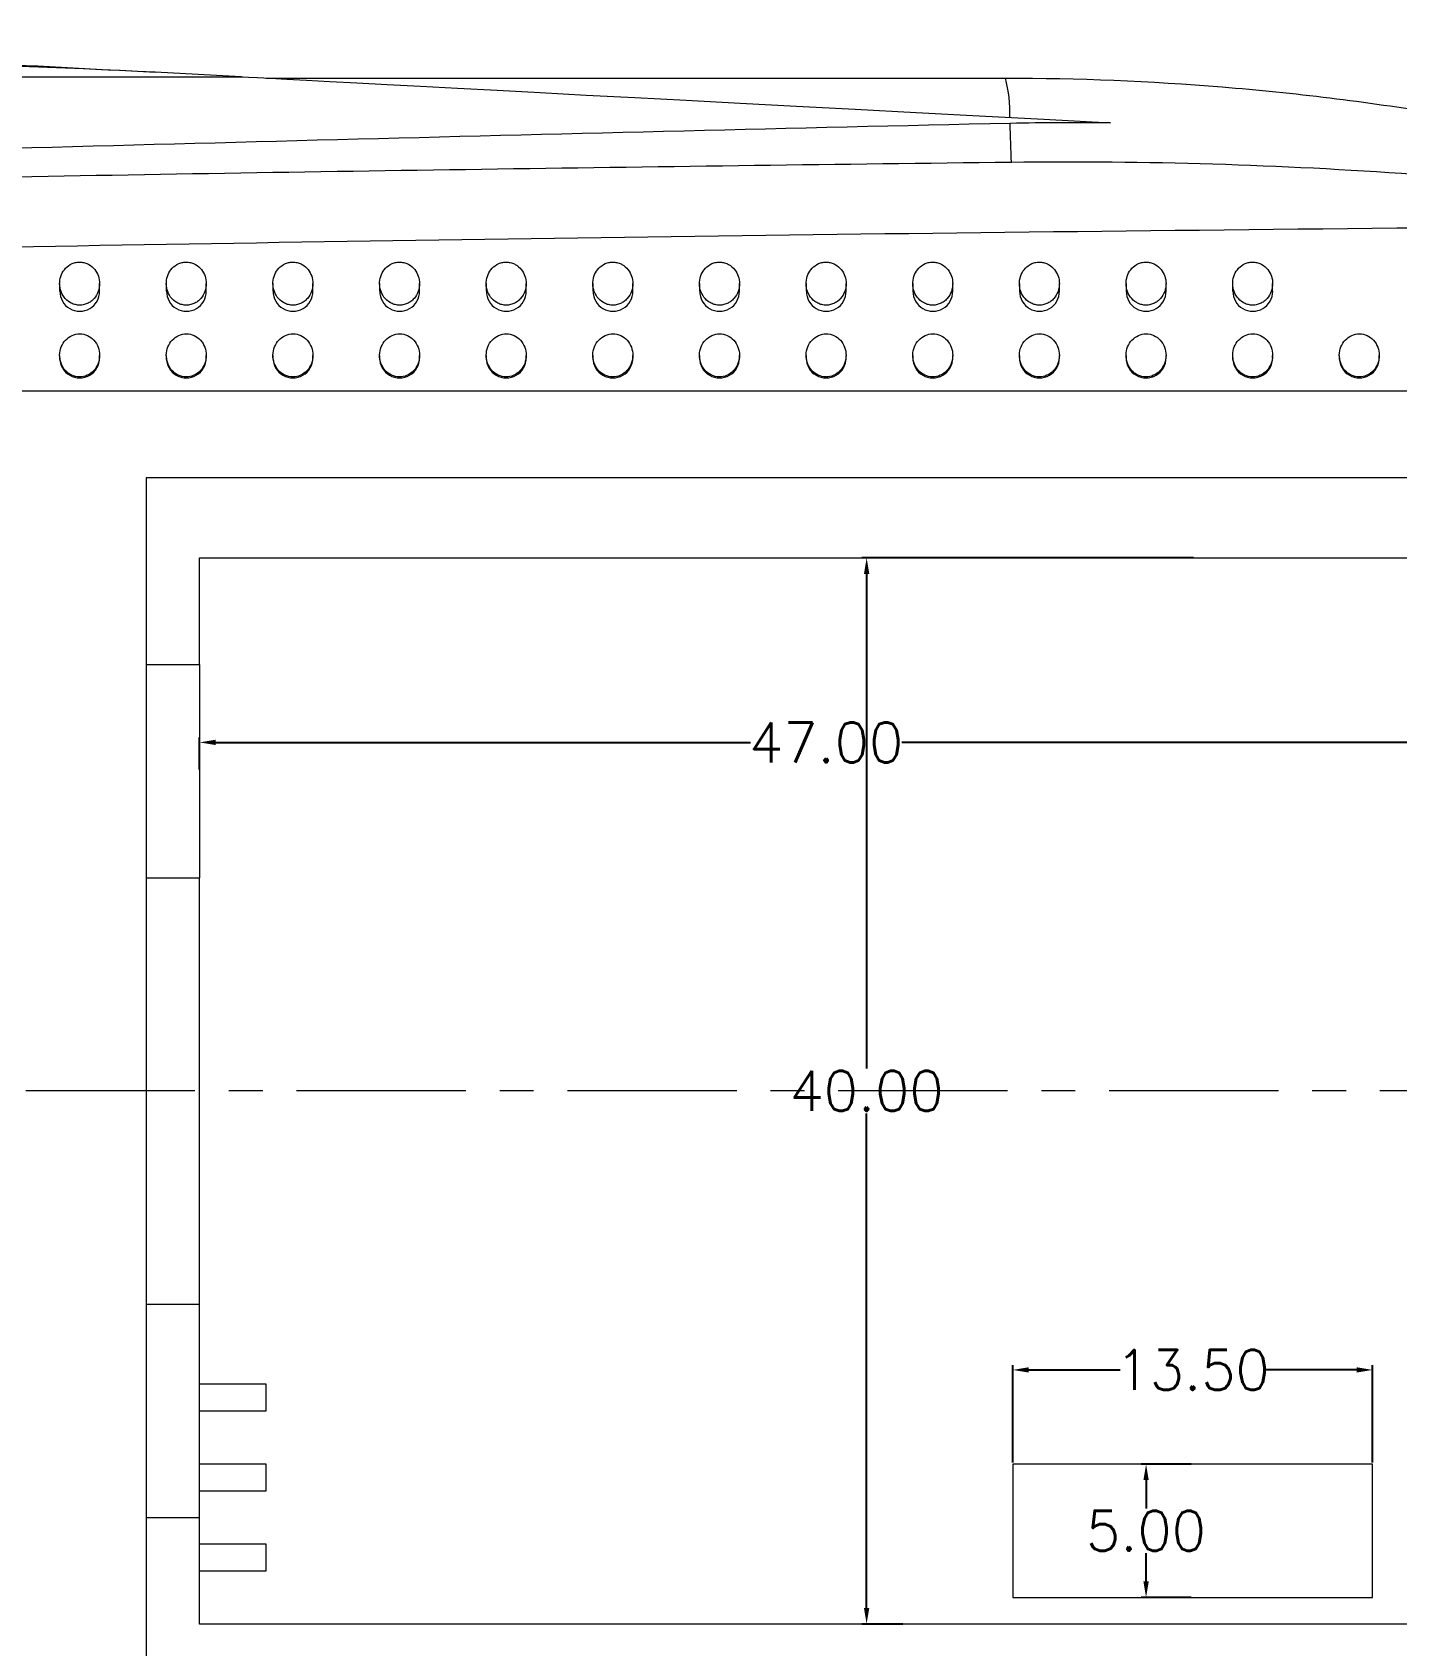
# Model space of a CAD drawing. Header units: inches. Extents: x 1430 to 4816, y 541 to 1061.
# Drawn here: x 2450.8 to 2502, y 873.1 to 933.6 of the extents above; entities that cross this region are included whole.
import ezdxf

# ---------------------------------------------------------------- set-up
doc = ezdxf.new("R2010")
doc.units = ezdxf.units.IN
doc.linetypes.add('CENTER', pattern=[10.16, 6.35, -1.27, 1.27, -1.27])
doc.styles.get("Standard").update_dxf_attribs({"font": 'txt', "bigfont": 'gbcbig.shx'})
doc.dimstyles.new('2', dxfattribs={"dimtxt": 1.5, "dimasz": 0.6, "dimexe": 0.18, "dimexo": 0.0625, "dimgap": 0.09, "dimtad": 0, "dimtih": 1, "dimtoh": 1, "dimzin": 0, "dimdsep": 46, "dimtxsty": 'Standard', "dimcen": 0, "dimadec": 0, "dimazin": 2, "dimtfac": 1, "dimtofl": 0, "dimtmove": 0, "dimatfit": 3, "dimfxl": 1, "dimtolj": 1, "dimtzin": 0, "dimarcsym": 0})

# ---------------------------------------------------------------- blocks, each defined once
blk = doc.blocks.new('*D256')
at = {"color": 0, "lineweight": -2}
for p, q in [((2457.107, 905.941), (2457.107, 907.136)), ((2457.707, 906.956), (2477.767, 906.956)), ((2503.507, 906.956), (2483.447, 906.956)), ((2504.107, 905.941), (2504.107, 907.136))]:
    blk.add_line(p, q, dxfattribs=at)
at = {"color": 0}
for points in [[(2457.707, 907.056), (2457.707, 906.856), (2457.107, 906.956)], [(2503.507, 907.056), (2503.507, 906.856), (2504.107, 906.956)]]:
    blk.add_solid(points, dxfattribs=at)
at = {"layer": 'Defpoints', "color": 0}
for p in [(2504.107, 906.956), (2457.107, 905.878), (2504.107, 905.878)]:
    blk.add_point(p, dxfattribs=at)
at = {"color": 0, "insert": (2480.607, 906.956), "char_height": 1.5, "attachment_point": 5}
blk.add_mtext('\\A1;47.00', dxfattribs=at)
blk = doc.blocks.new('*D257')
at = {"color": 0, "lineweight": -2}
for p, q in [((2494.391, 913.878), (2481.947, 913.878)), ((2482.127, 913.278), (2482.127, 894.718)), ((2482.127, 874.478), (2482.127, 893.038)), ((2483.49, 873.878), (2481.947, 873.878))]:
    blk.add_line(p, q, dxfattribs=at)
at = {"color": 0}
for points in [[(2482.027, 913.278), (2482.227, 913.278), (2482.127, 913.878)], [(2482.027, 874.478), (2482.227, 874.478), (2482.127, 873.878)]]:
    blk.add_solid(points, dxfattribs=at)
at = {"layer": 'Defpoints', "color": 0}
for p in [(2494.454, 913.878), (2482.127, 873.878), (2483.552, 873.878)]:
    blk.add_point(p, dxfattribs=at)
at = {"color": 0, "insert": (2482.127, 893.878), "char_height": 1.5, "attachment_point": 5}
blk.add_mtext('\\A1;40.00', dxfattribs=at)
blk = doc.blocks.new('*D258')
at = {"color": 0, "lineweight": -2}
for p, q in [((2487.607, 879.941), (2487.607, 883.593)), ((2488.207, 883.413), (2491.642, 883.413)), ((2500.507, 883.413), (2497.072, 883.413)), ((2501.107, 879.941), (2501.107, 883.593))]:
    blk.add_line(p, q, dxfattribs=at)
at = {"color": 0}
for points in [[(2488.207, 883.513), (2488.207, 883.313), (2487.607, 883.413)], [(2500.507, 883.513), (2500.507, 883.313), (2501.107, 883.413)]]:
    blk.add_solid(points, dxfattribs=at)
at = {"layer": 'Defpoints', "color": 0}
for p in [(2501.107, 883.413), (2487.607, 879.878), (2501.107, 879.878)]:
    blk.add_point(p, dxfattribs=at)
at = {"color": 0, "insert": (2494.357, 883.413), "char_height": 1.5, "attachment_point": 5}
blk.add_mtext('\\A1;13.50', dxfattribs=at)
blk = doc.blocks.new('*D259')
at = {"color": 0, "lineweight": -2}
for p, q in [((2494.295, 879.878), (2492.43, 879.878)), ((2492.61, 879.278), (2492.61, 878.218)), ((2492.61, 875.478), (2492.61, 876.538)), ((2494.295, 874.878), (2492.43, 874.878))]:
    blk.add_line(p, q, dxfattribs=at)
at = {"color": 0}
for points in [[(2492.51, 879.278), (2492.71, 879.278), (2492.61, 879.878)], [(2492.51, 875.478), (2492.71, 875.478), (2492.61, 874.878)]]:
    blk.add_solid(points, dxfattribs=at)
at = {"layer": 'Defpoints', "color": 0}
for p in [(2494.357, 879.878), (2492.61, 874.878), (2494.357, 874.878)]:
    blk.add_point(p, dxfattribs=at)
at = {"color": 0, "insert": (2492.61, 877.378), "char_height": 1.5, "attachment_point": 5}
blk.add_mtext('\\A1;5.00', dxfattribs=at)

msp = doc.modelspace()

# ---------------------------------------------------------------- linework, layer by layer
at = {"color": 7, "linetype": 'Continuous', "lineweight": 15}
for p, q in [((2425.818, 931.928), (2458.665, 931.928)), ((2458.665, 931.928), (2455.442, 932.099)), ((2451.857, 924.166), (2451.857, 923.878)), ((2453.357, 923.878), (2453.357, 924.167)), ((2455.857, 924.166), (2455.857, 923.878)), ((2457.357, 923.878), (2457.357, 924.167)), ((2459.857, 924.166), (2459.857, 923.878)), ((2461.357, 923.878), (2461.357, 924.167)), ((2463.857, 924.166), (2463.857, 923.878)), ((2465.357, 923.878), (2465.357, 924.167)), ((2467.857, 924.166), (2467.857, 923.878)), ((2469.357, 923.878), (2469.357, 924.167)), ((2471.857, 924.166), (2471.857, 923.878)), ((2473.357, 923.878), (2473.357, 924.167)), ((2475.857, 924.166), (2475.857, 923.878)), ((2477.357, 923.878), (2477.357, 924.167)), ((2479.857, 924.166), (2479.857, 923.878)), ((2481.357, 923.878), (2481.357, 924.167)), ((2483.857, 924.166), (2483.857, 923.878)), ((2485.357, 923.878), (2485.357, 924.167)), ((2487.857, 924.166), (2487.857, 923.878)), ((2489.357, 923.878), (2489.357, 924.167)), ((2491.857, 924.166), (2491.857, 923.878)), ((2493.357, 923.878), (2493.357, 924.167)), ((2495.857, 924.166), (2495.857, 923.878)), ((2497.357, 923.878), (2497.357, 924.167)), ((2451.857, 921.474), (2451.857, 921.378)), ((2453.357, 921.378), (2453.357, 921.474)), ((2455.857, 921.474), (2455.857, 921.378)), ((2457.357, 921.378), (2457.357, 921.474)), ((2459.857, 921.474), (2459.857, 921.378)), ((2461.357, 921.378), (2461.357, 921.474)), ((2463.857, 921.474), (2463.857, 921.378)), ((2465.357, 921.378), (2465.357, 921.474)), ((2467.857, 921.474), (2467.857, 921.378)), ((2469.357, 921.378), (2469.357, 921.474)), ((2471.857, 921.474), (2471.857, 921.378)), ((2473.357, 921.378), (2473.357, 921.474)), ((2475.857, 921.474), (2475.857, 921.378)), ((2477.357, 921.378), (2477.357, 921.474)), ((2479.857, 921.474), (2479.857, 921.378)), ((2481.357, 921.378), (2481.357, 921.474)), ((2483.857, 921.474), (2483.857, 921.378)), ((2485.357, 921.378), (2485.357, 921.474)), ((2487.857, 921.474), (2487.857, 921.378)), ((2489.357, 921.378), (2489.357, 921.474)), ((2491.857, 921.474), (2491.857, 921.378)), ((2493.357, 921.378), (2493.357, 921.474)), ((2495.857, 921.474), (2495.857, 921.378)), ((2497.357, 921.378), (2497.357, 921.474)), ((2499.857, 921.474), (2499.857, 921.378)), ((2501.357, 921.378), (2501.357, 921.474)), ((2509.554, 920.128), (2449.23, 920.128)), ((2512.107, 916.878), (2455.107, 916.878)), ((2455.107, 916.878), (2455.107, 870.878)), ((2457.107, 913.878), (2504.107, 913.878)), ((2457.107, 909.878), (2457.107, 913.878)), ((2455.107, 909.878), (2457.107, 909.878)), ((2457.107, 909.878), (2457.107, 901.878)), ((2455.107, 901.878), (2457.107, 901.878)), ((2457.107, 885.878), (2457.107, 901.878)), ((2455.107, 885.878), (2457.107, 885.878)), ((2457.107, 877.878), (2457.107, 885.878)), ((2459.607, 882.878), (2457.107, 882.878)), ((2459.607, 881.878), (2459.607, 882.878)), ((2457.107, 881.878), (2459.607, 881.878)), ((2459.607, 879.878), (2457.107, 879.878)), ((2459.607, 878.878), (2459.607, 879.878)), ((2501.107, 879.878), (2487.607, 879.878)), ((2487.607, 879.878), (2487.607, 874.878)), ((2501.107, 874.878), (2501.107, 879.878)), ((2457.107, 878.878), (2459.607, 878.878)), ((2455.107, 877.878), (2457.107, 877.878)), ((2457.107, 873.878), (2457.107, 877.878)), ((2459.607, 876.878), (2457.107, 876.878)), ((2459.607, 875.878), (2459.607, 876.878)), ((2457.107, 875.878), (2459.607, 875.878)), ((2487.607, 874.878), (2501.107, 874.878)), ((2504.107, 873.878), (2457.107, 873.878))]:
    msp.add_line(p, q, dxfattribs=at)
at = {"color": 1, "linetype": 'CENTER', "lineweight": 0}
msp.add_line((2548.373, 893.878), (2355.33, 893.878), dxfattribs=at)
at = {"color": 7, "linetype": 'Continuous', "lineweight": 15, "flags": 128}
msp.add_lwpolyline([(2458.665, 931.928), (2458.733, 931.925), (2458.939, 931.914), (2459.282, 931.896), (2459.76, 931.87), (2460.373, 931.838), (2461.119, 931.798), (2461.997, 931.752), (2463.004, 931.698), (2464.138, 931.638), (2465.396, 931.571), (2466.775, 931.498), (2468.271, 931.419), (2469.882, 931.333), (2471.602, 931.242), (2473.429, 931.145), (2475.357, 931.043), (2477.382, 930.936), (2479.499, 930.823), (2481.703, 930.707), (2483.988, 930.585), (2486.349, 930.46), (2488.78, 930.331), (2491.275, 930.199)], dxfattribs=at)
at = {"color": 7, "linetype": 'Continuous', "lineweight": 15}
for centre, radius, start, end in [((2482.496, 930.59), 5.006, 357.81247, 14.9103), ((2412.522, 926.999), 75.054, 1.30937, 2.42649), ((2452.612, 923.874), 0.746, 179.67906, 0.3663), ((2456.612, 923.874), 0.746, 179.67907, 0.36629), ((2460.612, 923.874), 0.746, 179.67906, 0.36629), ((2464.612, 923.874), 0.746, 179.67907, 0.36629), ((2468.612, 923.874), 0.746, 179.67905, 0.36631), ((2472.612, 923.874), 0.746, 179.67909, 0.36627), ((2476.612, 923.874), 0.746, 179.67909, 0.36627), ((2480.612, 923.874), 0.746, 179.67919, 0.36617), ((2484.612, 923.874), 0.746, 179.6791, 0.36626), ((2488.612, 923.874), 0.746, 179.67908, 0.36628), ((2492.612, 923.874), 0.746, 179.67908, 0.36628), ((2496.612, 923.874), 0.746, 179.679, 0.36636), ((2452.609, 921.377), 0.749, 179.86058, 0.09296), ((2456.609, 921.377), 0.749, 179.8606, 0.09295), ((2460.609, 921.377), 0.749, 179.86057, 0.09298), ((2464.609, 921.377), 0.749, 179.86057, 0.09298), ((2468.609, 921.377), 0.749, 179.86069, 0.09285), ((2472.609, 921.377), 0.749, 179.86053, 0.09302), ((2476.609, 921.377), 0.749, 179.86061, 0.09294), ((2480.609, 921.377), 0.749, 179.86056, 0.09299), ((2484.609, 921.377), 0.749, 179.86087, 0.09268), ((2488.609, 921.377), 0.749, 179.86058, 0.09297), ((2492.609, 921.377), 0.749, 179.86058, 0.09297), ((2496.609, 921.377), 0.749, 179.86048, 0.09307), ((2500.609, 921.377), 0.749, 179.86048, 0.09307)]:
    msp.add_arc(centre, radius, start, end, dxfattribs=at)
for centre, major_axis, ratio, start_param, end_param in [((2432.747, 921.628), (74.067, 0), 0.148515, 1.25937, 1.862243), ((2583.707, 920.128), (240.57, 0), 0.027019, 1.900766, 2.163968)]:
    msp.add_ellipse(centre, major_axis=major_axis, ratio=ratio, start_param=start_param, end_param=end_param, dxfattribs=at)
for points, knots in [([(2427.208, 933.596), (2427.239, 933.595), (2427.274, 933.593), (2427.345, 933.589), (2427.381, 933.587), (2427.49, 933.582), (2427.564, 933.578), (2427.786, 933.566), (2427.934, 933.558), (2428.379, 933.534), (2428.676, 933.519), (2429.566, 933.471), (2430.158, 933.44), (2431.933, 933.346), (2433.113, 933.283), (2436.65, 933.096), (2439.003, 932.971), (2443.705, 932.722), (2446.053, 932.597), (2450.748, 932.348), (2453.095, 932.224), (2455.442, 932.099)], [0, 0, 0, 0, 0.003906, 0.003906, 0.007813, 0.007813, 0.015625, 0.015625, 0.03125, 0.03125, 0.0625, 0.0625, 0.125, 0.125, 0.25, 0.25, 0.5, 0.5, 0.75, 0.75, 1, 1, 1, 1]), ([(2487.333, 931.878), (2490.052, 931.878), (2492.761, 931.768), (2498.159, 931.327), (2500.848, 930.998), (2503.525, 930.559)], [0, 0, 0, 0, 0.5, 0.5, 1, 1, 1, 1]), ([(2487.508, 930.177), (2479.355, 929.997), (2471.202, 929.795), (2454.894, 929.37), (2446.739, 929.147), (2438.582, 928.928)], [0, 0, 0, 0, 0.5, 0.5, 1, 1, 1, 1]), ([(2502.665, 928.258), (2500.149, 928.442), (2497.633, 928.57), (2492.596, 928.721), (2490.075, 928.744), (2487.556, 928.714)], [0, 0, 0, 0, 0.5, 0.5, 1, 1, 1, 1]), ([(2453.357, 924.167), (2453.357, 924.263), (2453.326, 924.45), (2453.192, 924.701), (2453.003, 924.868), (2452.807, 924.952), (2452.643, 924.98), (2452.476, 924.969), (2452.269, 924.903), (2452.063, 924.749), (2451.911, 924.508), (2451.844, 924.23), (2451.871, 923.937), (2452, 923.657), (2452.202, 923.47), (2452.405, 923.382), (2452.569, 923.354), (2452.736, 923.364), (2452.894, 923.414), (2453.036, 923.496), (2453.195, 923.644), (2453.326, 923.874), (2453.357, 924.07), (2453.357, 924.167)], [0, 0, 0, 0, 0.064089, 0.127469, 0.189617, 0.220942, 0.250305, 0.280308, 0.310681, 0.372402, 0.435753, 0.499964, 0.564176, 0.627695, 0.689343, 0.719869, 0.749707, 0.779675, 0.810093, 0.840423, 0.872016, 0.935456, 1, 1, 1, 1]), ([(2457.357, 924.167), (2457.357, 924.263), (2457.326, 924.45), (2457.192, 924.701), (2457.003, 924.868), (2456.807, 924.952), (2456.643, 924.98), (2456.476, 924.969), (2456.269, 924.903), (2456.063, 924.749), (2455.911, 924.508), (2455.844, 924.23), (2455.871, 923.937), (2456, 923.657), (2456.202, 923.47), (2456.405, 923.382), (2456.569, 923.354), (2456.736, 923.364), (2456.894, 923.414), (2457.036, 923.496), (2457.195, 923.644), (2457.326, 923.874), (2457.357, 924.07), (2457.357, 924.167)], [0, 0, 0, 0, 0.064089, 0.127469, 0.189617, 0.220942, 0.250305, 0.280308, 0.310681, 0.372402, 0.435753, 0.499964, 0.564176, 0.627695, 0.689343, 0.719869, 0.749707, 0.779675, 0.810093, 0.840423, 0.872016, 0.935456, 1, 1, 1, 1]), ([(2461.357, 924.167), (2461.357, 924.263), (2461.326, 924.45), (2461.192, 924.701), (2461.003, 924.868), (2460.807, 924.952), (2460.643, 924.98), (2460.476, 924.969), (2460.269, 924.903), (2460.063, 924.749), (2459.911, 924.508), (2459.844, 924.23), (2459.871, 923.937), (2460, 923.657), (2460.202, 923.47), (2460.405, 923.382), (2460.569, 923.354), (2460.736, 923.364), (2460.894, 923.414), (2461.036, 923.496), (2461.195, 923.644), (2461.326, 923.874), (2461.357, 924.07), (2461.357, 924.167)], [0, 0, 0, 0, 0.064089, 0.127469, 0.189617, 0.220942, 0.250305, 0.280308, 0.310681, 0.372402, 0.435753, 0.499964, 0.564176, 0.627695, 0.689343, 0.719869, 0.749707, 0.779675, 0.810093, 0.840423, 0.872016, 0.935456, 1, 1, 1, 1]), ([(2465.357, 924.167), (2465.357, 924.263), (2465.326, 924.45), (2465.192, 924.701), (2465.003, 924.868), (2464.807, 924.952), (2464.643, 924.98), (2464.476, 924.969), (2464.269, 924.903), (2464.063, 924.749), (2463.911, 924.508), (2463.844, 924.23), (2463.871, 923.937), (2464, 923.657), (2464.202, 923.47), (2464.405, 923.382), (2464.569, 923.354), (2464.736, 923.364), (2464.894, 923.414), (2465.036, 923.496), (2465.195, 923.644), (2465.326, 923.874), (2465.357, 924.07), (2465.357, 924.167)], [0, 0, 0, 0, 0.064089, 0.127469, 0.189617, 0.220942, 0.250305, 0.280308, 0.310681, 0.372402, 0.435753, 0.499964, 0.564176, 0.627695, 0.689343, 0.719869, 0.749707, 0.779675, 0.810093, 0.840423, 0.872016, 0.935456, 1, 1, 1, 1]), ([(2469.357, 924.167), (2469.357, 924.263), (2469.326, 924.45), (2469.192, 924.701), (2469.003, 924.868), (2468.807, 924.952), (2468.643, 924.98), (2468.476, 924.969), (2468.269, 924.903), (2468.063, 924.749), (2467.911, 924.508), (2467.844, 924.23), (2467.871, 923.937), (2468, 923.657), (2468.202, 923.47), (2468.405, 923.382), (2468.569, 923.354), (2468.736, 923.364), (2468.894, 923.414), (2469.036, 923.496), (2469.195, 923.644), (2469.326, 923.874), (2469.357, 924.07), (2469.357, 924.167)], [0, 0, 0, 0, 0.064089, 0.127469, 0.189617, 0.220942, 0.250305, 0.280308, 0.310681, 0.372402, 0.435753, 0.499964, 0.564176, 0.627695, 0.689343, 0.719869, 0.749707, 0.779675, 0.810093, 0.840423, 0.872016, 0.935456, 1, 1, 1, 1]), ([(2473.357, 924.167), (2473.357, 924.263), (2473.326, 924.45), (2473.192, 924.701), (2473.003, 924.868), (2472.807, 924.952), (2472.643, 924.98), (2472.476, 924.969), (2472.269, 924.903), (2472.063, 924.749), (2471.911, 924.508), (2471.844, 924.23), (2471.871, 923.937), (2472, 923.657), (2472.202, 923.47), (2472.405, 923.382), (2472.569, 923.354), (2472.736, 923.364), (2472.894, 923.414), (2473.036, 923.496), (2473.195, 923.644), (2473.326, 923.874), (2473.357, 924.07), (2473.357, 924.167)], [0, 0, 0, 0, 0.064089, 0.127469, 0.189617, 0.220942, 0.250305, 0.280308, 0.310681, 0.372402, 0.435753, 0.499964, 0.564176, 0.627695, 0.689343, 0.719869, 0.749707, 0.779675, 0.810093, 0.840423, 0.872016, 0.935456, 1, 1, 1, 1]), ([(2477.357, 924.167), (2477.357, 924.263), (2477.326, 924.45), (2477.192, 924.701), (2477.003, 924.868), (2476.807, 924.952), (2476.643, 924.98), (2476.476, 924.969), (2476.269, 924.903), (2476.063, 924.749), (2475.911, 924.508), (2475.844, 924.23), (2475.871, 923.937), (2476, 923.657), (2476.202, 923.47), (2476.405, 923.382), (2476.569, 923.354), (2476.736, 923.364), (2476.894, 923.414), (2477.036, 923.496), (2477.195, 923.644), (2477.326, 923.874), (2477.357, 924.07), (2477.357, 924.167)], [0, 0, 0, 0, 0.064089, 0.127469, 0.189617, 0.220942, 0.250305, 0.280308, 0.310681, 0.372402, 0.435753, 0.499964, 0.564176, 0.627695, 0.689343, 0.719869, 0.749707, 0.779675, 0.810093, 0.840423, 0.872016, 0.935456, 1, 1, 1, 1]), ([(2481.357, 924.167), (2481.357, 924.263), (2481.326, 924.45), (2481.192, 924.701), (2481.003, 924.868), (2480.807, 924.952), (2480.643, 924.98), (2480.476, 924.969), (2480.269, 924.903), (2480.063, 924.749), (2479.911, 924.508), (2479.844, 924.23), (2479.871, 923.937), (2480, 923.657), (2480.202, 923.47), (2480.405, 923.382), (2480.569, 923.354), (2480.736, 923.364), (2480.894, 923.414), (2481.036, 923.496), (2481.195, 923.644), (2481.326, 923.874), (2481.357, 924.07), (2481.357, 924.167)], [0, 0, 0, 0, 0.064089, 0.127469, 0.189617, 0.220942, 0.250305, 0.280308, 0.310681, 0.372402, 0.435753, 0.499964, 0.564176, 0.627695, 0.689343, 0.719869, 0.749707, 0.779675, 0.810093, 0.840423, 0.872016, 0.935456, 1, 1, 1, 1]), ([(2485.357, 924.167), (2485.357, 924.263), (2485.326, 924.45), (2485.192, 924.701), (2485.003, 924.868), (2484.807, 924.952), (2484.643, 924.98), (2484.476, 924.969), (2484.269, 924.903), (2484.063, 924.749), (2483.911, 924.508), (2483.844, 924.23), (2483.871, 923.937), (2484, 923.657), (2484.202, 923.47), (2484.405, 923.382), (2484.569, 923.354), (2484.736, 923.364), (2484.894, 923.414), (2485.036, 923.496), (2485.195, 923.644), (2485.326, 923.874), (2485.357, 924.07), (2485.357, 924.167)], [0, 0, 0, 0, 0.064089, 0.127469, 0.189617, 0.220942, 0.250305, 0.280308, 0.310681, 0.372402, 0.435753, 0.499964, 0.564176, 0.627695, 0.689343, 0.719869, 0.749707, 0.779675, 0.810093, 0.840423, 0.872016, 0.935456, 1, 1, 1, 1]), ([(2489.357, 924.167), (2489.357, 924.263), (2489.326, 924.45), (2489.192, 924.701), (2489.003, 924.868), (2488.807, 924.952), (2488.643, 924.98), (2488.476, 924.969), (2488.269, 924.903), (2488.063, 924.749), (2487.911, 924.508), (2487.844, 924.23), (2487.871, 923.937), (2488, 923.657), (2488.202, 923.47), (2488.405, 923.382), (2488.569, 923.354), (2488.736, 923.364), (2488.894, 923.414), (2489.036, 923.496), (2489.195, 923.644), (2489.326, 923.874), (2489.357, 924.07), (2489.357, 924.167)], [0, 0, 0, 0, 0.064089, 0.127469, 0.189617, 0.220942, 0.250305, 0.280308, 0.310681, 0.372402, 0.435753, 0.499964, 0.564176, 0.627695, 0.689343, 0.719869, 0.749707, 0.779675, 0.810093, 0.840423, 0.872016, 0.935456, 1, 1, 1, 1]), ([(2493.357, 924.167), (2493.357, 924.263), (2493.326, 924.45), (2493.192, 924.701), (2493.003, 924.868), (2492.807, 924.952), (2492.643, 924.98), (2492.476, 924.969), (2492.269, 924.903), (2492.063, 924.749), (2491.911, 924.508), (2491.844, 924.23), (2491.871, 923.937), (2492, 923.657), (2492.202, 923.47), (2492.405, 923.382), (2492.569, 923.354), (2492.736, 923.364), (2492.894, 923.414), (2493.036, 923.496), (2493.195, 923.644), (2493.326, 923.874), (2493.357, 924.07), (2493.357, 924.167)], [0, 0, 0, 0, 0.064089, 0.127469, 0.189617, 0.220942, 0.250305, 0.280308, 0.310681, 0.372402, 0.435753, 0.499964, 0.564176, 0.627695, 0.689343, 0.719869, 0.749707, 0.779675, 0.810093, 0.840423, 0.872016, 0.935456, 1, 1, 1, 1]), ([(2497.357, 924.167), (2497.357, 924.263), (2497.326, 924.45), (2497.192, 924.701), (2497.003, 924.868), (2496.807, 924.952), (2496.643, 924.98), (2496.476, 924.969), (2496.269, 924.903), (2496.063, 924.749), (2495.911, 924.508), (2495.844, 924.23), (2495.871, 923.937), (2496, 923.657), (2496.202, 923.47), (2496.405, 923.382), (2496.569, 923.354), (2496.736, 923.364), (2496.894, 923.414), (2497.036, 923.496), (2497.195, 923.644), (2497.326, 923.874), (2497.357, 924.07), (2497.357, 924.167)], [0, 0, 0, 0, 0.064089, 0.127469, 0.189617, 0.220942, 0.250305, 0.280308, 0.310681, 0.372402, 0.435753, 0.499964, 0.564176, 0.627695, 0.689343, 0.719869, 0.749707, 0.779675, 0.810093, 0.840423, 0.872016, 0.935456, 1, 1, 1, 1]), ([(2453.357, 921.474), (2453.357, 921.579), (2453.32, 921.785), (2453.16, 922.05), (2452.914, 922.235), (2452.614, 922.304), (2452.313, 922.241), (2452.064, 922.06), (2451.9, 921.797), (2451.839, 921.488), (2451.89, 921.175), (2452.051, 920.902), (2452.3, 920.714), (2452.6, 920.645), (2452.902, 920.708), (2453.154, 920.891), (2453.32, 921.161), (2453.357, 921.37), (2453.357, 921.474)], [0, 0, 0, 0, 0.06463, 0.128087, 0.189744, 0.249981, 0.310243, 0.371972, 0.435448, 0.500016, 0.564577, 0.627962, 0.689589, 0.749931, 0.810287, 0.871876, 0.935215, 1, 1, 1, 1]), ([(2457.357, 921.474), (2457.357, 921.579), (2457.32, 921.785), (2457.16, 922.05), (2456.914, 922.235), (2456.614, 922.304), (2456.313, 922.241), (2456.064, 922.06), (2455.9, 921.797), (2455.839, 921.488), (2455.89, 921.175), (2456.051, 920.902), (2456.3, 920.714), (2456.6, 920.645), (2456.902, 920.708), (2457.154, 920.891), (2457.32, 921.161), (2457.357, 921.37), (2457.357, 921.474)], [0, 0, 0, 0, 0.06463, 0.128087, 0.189744, 0.249981, 0.310243, 0.371972, 0.435448, 0.500016, 0.564577, 0.627962, 0.689589, 0.749931, 0.810287, 0.871876, 0.935215, 1, 1, 1, 1]), ([(2461.357, 921.474), (2461.357, 921.579), (2461.32, 921.785), (2461.16, 922.05), (2460.914, 922.235), (2460.614, 922.304), (2460.313, 922.241), (2460.064, 922.06), (2459.9, 921.797), (2459.839, 921.488), (2459.89, 921.175), (2460.051, 920.902), (2460.3, 920.714), (2460.6, 920.645), (2460.902, 920.708), (2461.154, 920.891), (2461.32, 921.161), (2461.357, 921.37), (2461.357, 921.474)], [0, 0, 0, 0, 0.06463, 0.128087, 0.189744, 0.249981, 0.310243, 0.371972, 0.435448, 0.500016, 0.564577, 0.627962, 0.689589, 0.749931, 0.810287, 0.871876, 0.935215, 1, 1, 1, 1]), ([(2465.357, 921.474), (2465.357, 921.579), (2465.32, 921.785), (2465.16, 922.05), (2464.914, 922.235), (2464.614, 922.304), (2464.313, 922.241), (2464.064, 922.06), (2463.9, 921.797), (2463.839, 921.488), (2463.89, 921.175), (2464.051, 920.902), (2464.3, 920.714), (2464.6, 920.645), (2464.902, 920.708), (2465.154, 920.891), (2465.32, 921.161), (2465.357, 921.37), (2465.357, 921.474)], [0, 0, 0, 0, 0.06463, 0.128087, 0.189744, 0.249981, 0.310243, 0.371972, 0.435448, 0.500016, 0.564577, 0.627962, 0.689589, 0.749931, 0.810287, 0.871876, 0.935215, 1, 1, 1, 1]), ([(2469.357, 921.474), (2469.357, 921.579), (2469.32, 921.785), (2469.16, 922.05), (2468.914, 922.235), (2468.614, 922.304), (2468.313, 922.241), (2468.064, 922.06), (2467.9, 921.797), (2467.839, 921.488), (2467.89, 921.175), (2468.051, 920.902), (2468.3, 920.714), (2468.6, 920.645), (2468.902, 920.708), (2469.154, 920.891), (2469.32, 921.161), (2469.357, 921.37), (2469.357, 921.474)], [0, 0, 0, 0, 0.06463, 0.128087, 0.189744, 0.249981, 0.310243, 0.371972, 0.435448, 0.500016, 0.564577, 0.627962, 0.689589, 0.749931, 0.810287, 0.871876, 0.935215, 1, 1, 1, 1]), ([(2473.357, 921.474), (2473.357, 921.579), (2473.32, 921.785), (2473.16, 922.05), (2472.914, 922.235), (2472.614, 922.304), (2472.313, 922.241), (2472.064, 922.06), (2471.9, 921.797), (2471.839, 921.488), (2471.89, 921.175), (2472.051, 920.902), (2472.3, 920.714), (2472.6, 920.645), (2472.902, 920.708), (2473.154, 920.891), (2473.32, 921.161), (2473.357, 921.37), (2473.357, 921.474)], [0, 0, 0, 0, 0.06463, 0.128087, 0.189744, 0.249981, 0.310243, 0.371972, 0.435448, 0.500016, 0.564577, 0.627962, 0.689589, 0.749931, 0.810287, 0.871876, 0.935215, 1, 1, 1, 1]), ([(2477.357, 921.474), (2477.357, 921.579), (2477.32, 921.785), (2477.16, 922.05), (2476.914, 922.235), (2476.614, 922.304), (2476.313, 922.241), (2476.064, 922.06), (2475.9, 921.797), (2475.839, 921.488), (2475.89, 921.175), (2476.051, 920.902), (2476.3, 920.714), (2476.6, 920.645), (2476.902, 920.708), (2477.154, 920.891), (2477.32, 921.161), (2477.357, 921.37), (2477.357, 921.474)], [0, 0, 0, 0, 0.06463, 0.128087, 0.189744, 0.249981, 0.310243, 0.371972, 0.435448, 0.500016, 0.564577, 0.627962, 0.689589, 0.749931, 0.810287, 0.871876, 0.935215, 1, 1, 1, 1]), ([(2481.357, 921.474), (2481.357, 921.579), (2481.32, 921.785), (2481.16, 922.05), (2480.914, 922.235), (2480.614, 922.304), (2480.313, 922.241), (2480.064, 922.06), (2479.9, 921.797), (2479.839, 921.488), (2479.89, 921.175), (2480.051, 920.902), (2480.3, 920.714), (2480.6, 920.645), (2480.902, 920.708), (2481.154, 920.891), (2481.32, 921.161), (2481.357, 921.37), (2481.357, 921.474)], [0, 0, 0, 0, 0.06463, 0.1280871, 0.1897436, 0.2499812, 0.3102428, 0.3719716, 0.4354481, 0.5000162, 0.5645769, 0.6279616, 0.689589, 0.749931, 0.8102871, 0.8718756, 0.9352149, 1, 1, 1, 1]), ([(2485.357, 921.474), (2485.357, 921.579), (2485.32, 921.785), (2485.16, 922.05), (2484.914, 922.235), (2484.614, 922.304), (2484.313, 922.241), (2484.064, 922.06), (2483.9, 921.797), (2483.839, 921.488), (2483.89, 921.175), (2484.051, 920.902), (2484.3, 920.714), (2484.6, 920.645), (2484.902, 920.708), (2485.154, 920.891), (2485.32, 921.161), (2485.357, 921.37), (2485.357, 921.474)], [0, 0, 0, 0, 0.06463, 0.128087, 0.189744, 0.249981, 0.310243, 0.371972, 0.435448, 0.500016, 0.564577, 0.627962, 0.689589, 0.749931, 0.810287, 0.871876, 0.935215, 1, 1, 1, 1]), ([(2489.357, 921.474), (2489.357, 921.579), (2489.32, 921.785), (2489.16, 922.05), (2488.914, 922.235), (2488.614, 922.304), (2488.313, 922.241), (2488.064, 922.06), (2487.9, 921.797), (2487.839, 921.488), (2487.89, 921.175), (2488.051, 920.902), (2488.3, 920.714), (2488.6, 920.645), (2488.902, 920.708), (2489.154, 920.891), (2489.32, 921.161), (2489.357, 921.37), (2489.357, 921.474)], [0, 0, 0, 0, 0.06463, 0.128087, 0.189744, 0.249981, 0.310243, 0.371972, 0.435448, 0.500016, 0.564577, 0.627962, 0.689589, 0.749931, 0.810287, 0.871876, 0.935215, 1, 1, 1, 1]), ([(2493.357, 921.474), (2493.357, 921.579), (2493.32, 921.785), (2493.16, 922.05), (2492.914, 922.235), (2492.614, 922.304), (2492.313, 922.241), (2492.064, 922.06), (2491.9, 921.797), (2491.839, 921.488), (2491.89, 921.175), (2492.051, 920.902), (2492.3, 920.714), (2492.6, 920.645), (2492.902, 920.708), (2493.154, 920.891), (2493.32, 921.161), (2493.357, 921.37), (2493.357, 921.474)], [0, 0, 0, 0, 0.06463, 0.128087, 0.189744, 0.249981, 0.310243, 0.371972, 0.435448, 0.500016, 0.564577, 0.627962, 0.689589, 0.749931, 0.810287, 0.871876, 0.935215, 1, 1, 1, 1]), ([(2497.357, 921.474), (2497.357, 921.579), (2497.32, 921.785), (2497.16, 922.05), (2496.914, 922.235), (2496.614, 922.304), (2496.313, 922.241), (2496.064, 922.06), (2495.9, 921.797), (2495.839, 921.488), (2495.89, 921.175), (2496.051, 920.902), (2496.3, 920.714), (2496.6, 920.645), (2496.902, 920.708), (2497.154, 920.891), (2497.32, 921.161), (2497.357, 921.37), (2497.357, 921.474)], [0, 0, 0, 0, 0.06463, 0.128087, 0.189744, 0.249981, 0.310243, 0.371972, 0.435448, 0.500016, 0.564577, 0.627962, 0.689589, 0.749931, 0.810287, 0.871876, 0.935215, 1, 1, 1, 1]), ([(2501.357, 921.474), (2501.357, 921.579), (2501.32, 921.785), (2501.16, 922.05), (2500.914, 922.235), (2500.614, 922.304), (2500.313, 922.241), (2500.064, 922.06), (2499.9, 921.797), (2499.839, 921.488), (2499.89, 921.175), (2500.051, 920.902), (2500.3, 920.714), (2500.6, 920.645), (2500.902, 920.708), (2501.154, 920.891), (2501.32, 921.161), (2501.357, 921.37), (2501.357, 921.474)], [0, 0, 0, 0, 0.06463, 0.128087, 0.189744, 0.249981, 0.310243, 0.371972, 0.435448, 0.500016, 0.564577, 0.627962, 0.689589, 0.749931, 0.810287, 0.871876, 0.935215, 1, 1, 1, 1])]:
    msp.add_open_spline(points, degree=3, knots=knots, dxfattribs=at)
for points in [[(2459.607, 931.878), (2468.85, 931.878), (2478.092, 931.878), (2487.333, 931.878)], [(2491.275, 930.199), (2490.019, 930.212), (2488.763, 930.204), (2487.508, 930.177)], [(2487.556, 928.714), (2474.708, 928.563), (2461.86, 928.377), (2449.013, 928.143)]]:
    msp.add_open_spline(points, degree=3, dxfattribs=at)

# ---------------------------------------------------------------- dimensions: what is measured, and where the dimension line sits
for base, p1, p2, picture, middle in [((2482.127, 873.878), (2494.454, 913.878), (2483.552, 873.878), '*D257', (2482.127, 893.878)), ((2492.61, 874.878), (2494.357, 879.878), (2494.357, 874.878), '*D259', (2492.61, 877.378))]:
    dim = msp.add_linear_dim(base=base, p1=p1, p2=p2, angle=90, dimstyle='2')
    dim.commit()
    dim.dimension.update_dxf_attribs({"geometry": picture, "text_midpoint": middle})
for base, p1, p2, picture, middle in [((2504.107, 906.956), (2457.107, 905.878), (2504.107, 905.878), '*D256', (2480.607, 906.956)), ((2501.107, 883.413), (2487.607, 879.878), (2501.107, 879.878), '*D258', (2494.357, 883.413))]:
    dim = msp.add_linear_dim(base=base, p1=p1, p2=p2, dimstyle='2')
    dim.commit()
    dim.dimension.update_dxf_attribs({"geometry": picture, "text_midpoint": middle})

doc.saveas('drawing.dxf')
